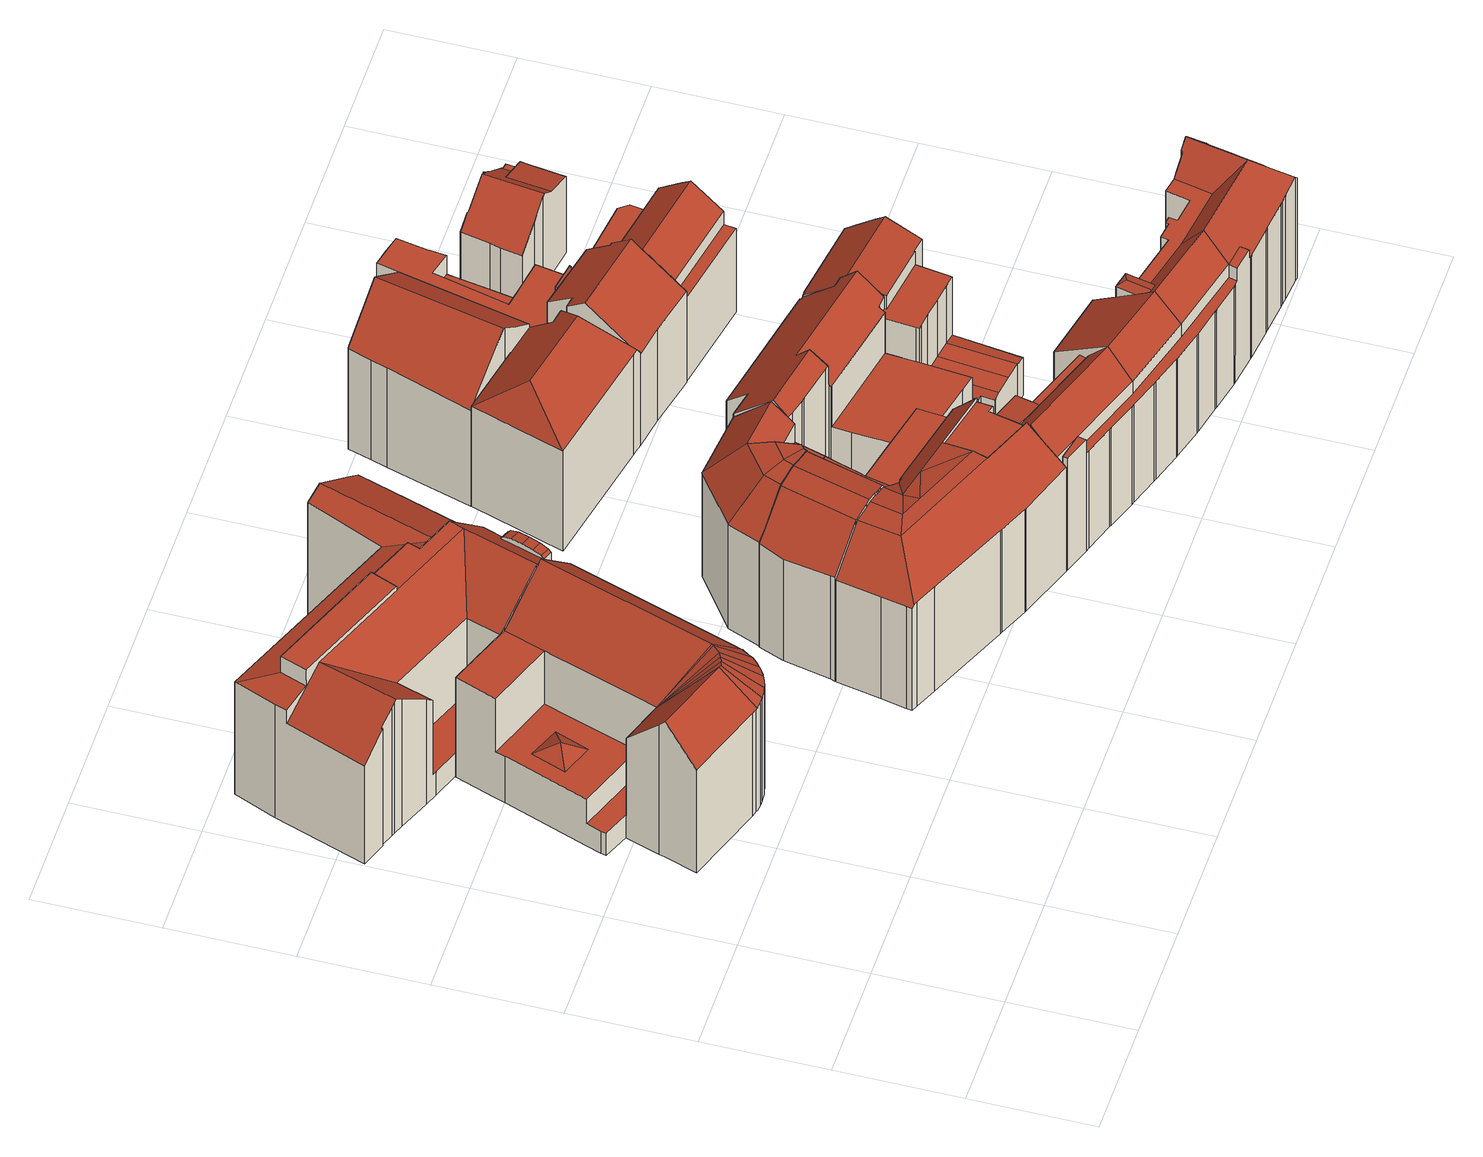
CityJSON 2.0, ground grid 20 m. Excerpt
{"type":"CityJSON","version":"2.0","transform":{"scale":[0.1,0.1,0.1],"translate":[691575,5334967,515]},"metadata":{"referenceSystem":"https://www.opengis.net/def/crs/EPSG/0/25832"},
"CityObjects":{
"building1":{"type":"Building","attributes":{"Gemeindeschluessel":"09162000","HoeheDach":"543.500","HoeheGrund":"515.471","Methode":"2000","NiedrigsteTraufeDesGebaeudes":"520.070","Geometrietyp2DReferenz":"3000","function":"31001_9998","roofType":"3100","measuredHeight":28.03,"storeysAboveGround":5},"geometry":[{"type":"MultiSurface","lod":"2","boundaries":[[[0,1,2,3]],[[4,5,6,7,8,9]],[[0,10,11,12,13,1]],[[14,15,16,17,18,19,20,21,22]],[[23,24,14]],[[25,26,27]],[[28,29,22,21,30,31,32]],[[33,34,35,36]],[[37,38,12,11]],[[21,20,39,30]],[[40,41,42,43]],[[44,45,46,47,48,49,50]],[[51,52,14]],[[53,43,42,54,55,56]],[[48,47,9,8]],[[57,58,59,60,61,62]],[[63,14,64,65,66]],[[67,68,69,70]],[[71,72,73,63,66,74]],[[75,23,14]],[[54,42,41,76,23,75]],[[20,19,18,45,44,77,39],[27,26,78,79]],[[78,26,25]],[[80,81,34,33]],[[78,25,79]],[[13,12,38,82,51,24]],[[18,17,46,45]],[[63,75,14]],[[83,84,85,5,4,17,16,15,14]],[[74,66,65,86,87,88]],[[25,27,79]],[[36,35,60,59]],[[89,32,31,90]],[[6,5,85,91]],[[76,2,1,13,24,23]],[[92,71,74,88]],[[52,83,14]],[[84,81,80,93,91,85]],[[40,94,3,2,76,41]],[[95,56,55,73,72,96]],[[37,97,70,69,82,38]],[[24,51,14]],[[65,64,29,28,98,99,86]],[[36,59,58,57,100,67,70,97,37,11,10,0,3,94,40,43,53,56,95,96,92,88,87,86,99,98,89,90,101,102,50,49,48,8,7,6,91,93,80,33]],[[55,54,75,63,73]],[[31,30,39,77,44,50,102,101,90]],[[96,72,71,92]],[[103,62,61,83,52]],[[29,64,14,22]],[[67,100,57,62,103,68]],[[82,69,68,103,52,51]],[[17,4,9,47,46]],[[98,28,32,89]],[[61,60,35,34,81,84,83]]],"semantics":{"surfaces":[{"type":"WallSurface"},{"type":"RoofSurface"},{"type":"GroundSurface"}],"values":[0,0,0,0,1,1,1,0,0,0,0,0,1,0,0,0,1,0,1,1,1,1,1,0,1,1,0,1,1,0,1,0,0,0,1,0,1,0,0,0,0,1,0,2,1,0,0,1,0,0,1,1,0,1]}}]},
"building2":{"type":"Building","attributes":{"name":"Kunsthalle München","Gemeindeschluessel":"09162000","HoeheDach":"543.910","HoeheGrund":"515.731","Methode":"2000","NiedrigsteTraufeDesGebaeudes":"520.541","Geometrietyp2DReferenz":"3000","function":"31001_9998","roofType":"3100","measuredHeight":28.18,"storeysAboveGround":5},"geometry":[{"type":"MultiSurface","lod":"2","boundaries":[[[104,105,106]],[[107,108,109,110,111,112]],[[113,114,115,116]],[[117,118,119,120]],[[121,122,123,124]],[[125,126,127,128,129]],[[130,131,132,133]],[[134,135,136,137]],[[138,139,140,141]],[[142,143,144,145,146]],[[144,147,140,139,148,145]],[[142,146,149,150]],[[151,152,153,154]],[[155,156,128,127,157]],[[111,110,158,159]],[[160,137,136,161,162]],[[105,121,124,106]],[[163,164,165,166]],[[167,168,169,170,151,154,171]],[[106,172,173,174,175,176,161,136,135,104]],[[177,178,179,180]],[[172,181,173]],[[160,162,109,108]],[[150,149,182,183]],[[159,158,139,138]],[[184,170,169,185]],[[186,187,188,189]],[[107,112,118,117]],[[126,116,115,190,157,127]],[[155,191,192,156]],[[190,115,114,182,149,146,145,148]],[[122,163,166,123]],[[193,134,137,160,108,107,117,120,194,143,142,150,183,113,116,126,125,186,189,195,196,184,185,197]],[[106,124,123,166,165,198,172]],[[119,118,112,111,159,138,141]],[[153,152,199,200,201,202]],[[174,171,154,153,202,133,132,175]],[[195,200,199,196]],[[156,192,178,177,131,130]],[[203,181,172,198]],[[139,158,176,180,148]],[[156,130,133,202,187,129,128]],[[179,191,155,157,190,148,180]],[[184,196,199,152,151,170]],[[187,186,125,129]],[[132,131,177,180,176,175]],[[194,147,144,143]],[[164,203,198,165]],[[185,169,168,197]],[[195,189,188,201,200]],[[193,167,171,174,173,181,203,164,163,122,121,105,104,135,134]],[[183,182,114,113]],[[202,201,188,187]],[[167,193,197,168]],[[176,158,110,109,162,161]],[[179,178,192,191]],[[194,120,119,141,140,147]]],"semantics":{"surfaces":[{"type":"WallSurface"},{"type":"RoofSurface"},{"type":"GroundSurface"}],"values":[0,0,0,0,1,0,0,0,0,0,1,0,0,1,0,0,1,1,1,1,0,0,0,0,0,0,0,0,0,0,1,1,2,0,1,1,0,0,0,1,1,1,0,0,0,1,0,1,0,0,0,0,1,0,1,1,0]}}]},
"building3":{"type":"Building","attributes":{"Gemeindeschluessel":"09162000","HoeheDach":"544.040","HoeheGrund":"515.571","Methode":"2000","NiedrigsteTraufeDesGebaeudes":"536.558","Geometrietyp2DReferenz":"3000","function":"31001_2000","roofType":"3100","measuredHeight":28.47,"storeysAboveGround":6},"geometry":[{"type":"MultiSurface","lod":"2","boundaries":[[[204,205,206,207,208]],[[209,210,211,212]],[[213,214,215,216]],[[217,218,219,220]],[[221,222,223,224]],[[225,226,218,217]],[[227,228,210,209]],[[229,204,208,230,231,232]],[[233,234,235,236,237]],[[224,223,238,239]],[[240,241,226,225]],[[234,216,215,242,235]],[[239,238,243,244]],[[245,221,224,239,244,246,227,209,212,247,248,249,213,216,234,233,205,204,229,240,225,217,220]],[[243,238,223,222,250,207,206,237,236,251]],[[221,245,252,250,222]],[[231,230,253,254]],[[245,220,219,254,253,252]],[[248,255,256,249]],[[247,257,255,248]],[[229,232,241,240]],[[227,246,258,259,228]],[[252,253,230,208,207,250]],[[246,244,243,251,258]],[[249,256,214,213]],[[212,211,257,247]],[[258,251,236,235,242,259]],[[228,259,242,215,214,256,255,257,211,210]],[[219,218,226,241,232,231,254]],[[233,237,206,205]]],"semantics":{"surfaces":[{"type":"WallSurface"},{"type":"GroundSurface"},{"type":"RoofSurface"}],"values":[0,0,0,0,0,0,0,0,0,0,0,0,0,1,2,0,0,0,0,0,0,0,2,0,0,0,2,2,2,0]}}]},
"building4":{"type":"Building","attributes":{"Gemeindeschluessel":"09162000","HoeheDach":"543.650","HoeheGrund":"515.452","Methode":"2000","NiedrigsteTraufeDesGebaeudes":"536.645","Geometrietyp2DReferenz":"3000","function":"31001_2000","roofType":"2100","measuredHeight":28.2,"storeysAboveGround":6},"geometry":[{"type":"MultiSurface","lod":"2","boundaries":[[[260,261,262,263,264]],[[265,266,267,268]],[[264,263,269,270]],[[271,272,273,274]],[[275,276,277,278,271,274,279,280,267,266,281,282,283,284]],[[262,285,286,269,263]],[[287,288,289,290]],[[291,292,293,294,295]],[[275,296,297,298,276]],[[299,300,301,302,303,304,218,305]],[[276,298,294,293,306]],[[307,308,309,296,275]],[[298,270,269,286,310,311,295,294]],[[312,310,286,285]],[[292,313,314,306,293]],[[315,282,281,316]],[[317,318,309,308]],[[319,311,310,312]],[[320,321,322,323,324,325,326,327,315,316,265,268,328,329,273,272,330,331,332,289,288,313,292,291,319,312,285,262,261,333,334,335,336,337,338]],[[333,261,260,339,305,218]],[[321,320,340,318,317,341]],[[322,342,343,323]],[[335,303,302,336]],[[323,343,344,324]],[[337,301,300,338]],[[268,267,280,328]],[[297,270,298]],[[296,309,345]],[[316,281,266,265]],[[329,279,274,273]],[[333,218,304,334]],[[305,339,346,299]],[[327,283,282,315]],[[307,275,284,347]],[[321,341,342,322]],[[325,348,349,326]],[[324,344,348,325]],[[296,345,297]],[[260,264,270,345,309,318,340,346,339]],[[332,350,290,289]],[[334,304,303,335]],[[320,338,300,299,346,340]],[[331,330,278,277,351]],[[327,326,349,347,284,283]],[[272,271,278,330]],[[336,302,301,337]],[[291,295,311,319]],[[331,351,350,332]],[[276,306,314,287,290,350,351,277]],[[328,280,279,329]],[[307,347,349,348,344,343,342,341,317,308]],[[345,270,297]],[[288,287,314,313]]],"semantics":{"surfaces":[{"type":"WallSurface"},{"type":"RoofSurface"},{"type":"GroundSurface"}],"values":[0,0,1,0,1,0,0,0,1,1,1,0,1,0,0,0,0,0,2,0,0,0,0,0,0,0,1,1,0,0,0,0,0,0,0,0,0,1,1,0,0,0,0,0,0,0,0,0,1,0,1,1,0]}}]},
"building5":{"type":"Building","attributes":{"Gemeindeschluessel":"09162000","HoeheDach":"543.970","HoeheGrund":"515.697","Methode":"2000","NiedrigsteTraufeDesGebaeudes":"537.140","Geometrietyp2DReferenz":"3000","function":"31001_2000","roofType":"3100","measuredHeight":28.27,"storeysAboveGround":6},"geometry":[{"type":"MultiSurface","lod":"2","boundaries":[[[352,353,354,355]],[[356,357,358,359,360,361,362,363,364,365,366,367,368,369]],[[370,371,206,359,358,372]],[[373,374,375,353,352,376]],[[366,377,378,367]],[[373,379,380,381,374]],[[382,383,369,368,367]],[[362,361,384,385,386]],[[355,354,371,370]],[[387,375,374,388]],[[378,382,367]],[[357,356,380,379,389,232]],[[366,365,390,391,392,377]],[[363,214,256,364]],[[359,206,237,360]],[[357,232,372,358]],[[370,372,232,389,376,352,355]],[[362,386,214,363]],[[364,256,390,365]],[[388,374,392,391]],[[214,386,385,388,391,390,256]],[[389,379,373,376]],[[382,378,377,392,374,381,383]],[[237,206,371,354,387,393]],[[384,393,387,388,385]],[[361,360,237,393,384]],[[356,369,383,381,380]],[[375,387,354,353]]],"semantics":{"surfaces":[{"type":"WallSurface"},{"type":"GroundSurface"},{"type":"RoofSurface"}],"values":[0,1,0,0,0,2,0,0,0,2,0,0,0,0,0,0,2,0,0,2,2,0,2,2,2,0,0,2]}}]},
"building6":{"type":"Building","attributes":{"Gemeindeschluessel":"09162000","HoeheDach":"538.612","HoeheGrund":"515.452","Methode":"1000","NiedrigsteTraufeDesGebaeudes":"538.612","Geometrietyp2DReferenz":"3000","function":"51009_1610","roofType":"1000","measuredHeight":23.16},"geometry":[{"type":"MultiSurface","lod":"2","boundaries":[[[394,395,396,397]],[[398,394,397,399]],[[400,396,395,401]],[[394,398,401,395]],[[399,397,396,400]],[[401,398,399,400]]],"semantics":{"surfaces":[{"type":"RoofSurface"},{"type":"WallSurface"},{"type":"GroundSurface"}],"values":[0,1,1,1,1,2]}}]},
"building7":{"type":"Building","attributes":{"Gemeindeschluessel":"09162000","HoeheDach":"542.710","HoeheGrund":"515.760","Methode":"2000","NiedrigsteTraufeDesGebaeudes":"535.103","Geometrietyp2DReferenz":"3000","function":"31001_9998","roofType":"3200","measuredHeight":26.95,"storeysAboveGround":6},"geometry":[{"type":"MultiSurface","lod":"2","boundaries":[[[402,403,404,405,406,407,408,409]],[[410,411,412,413,414,415,416,417,418]],[[419,416,415,420]],[[409,408,421,422]],[[408,407,411,410,423,421]],[[410,418,423]],[[407,406,405,424,425,426,412,411]],[[420,415,414,427]],[[428,404,403,402,409,422,429,430,431,419,420,427,432,433,434,435]],[[427,414,413,432]],[[431,417,416,419]],[[421,423,418,417,431,430,429,422]],[[434,426,425,435]],[[404,428,435,425,424,405]],[[412,426,434,433,432,413]]],"semantics":{"surfaces":[{"type":"WallSurface"},{"type":"RoofSurface"},{"type":"GroundSurface"}],"values":[0,1,0,0,1,1,1,0,2,0,0,0,0,0,0]}}]},
"building8":{"type":"Building","attributes":{"Gemeindeschluessel":"09162000","HoeheDach":"543.740","HoeheGrund":"515.704","Methode":"2000","NiedrigsteTraufeDesGebaeudes":"528.472","Geometrietyp2DReferenz":"3000","function":"31001_2000","roofType":"3100","measuredHeight":28.04,"storeysAboveGround":5},"geometry":[{"type":"MultiSurface","lod":"2","boundaries":[[[436,437,438,439]],[[367,440,441,442]],[[443,444,445,446]],[[443,447,448,449,450,444]],[[451,452,453,454]],[[455,456,457,458,459,447,443,446,460,461,462,463,356,369,368,367,442,464,465,436,439,466,467,468,469,451,454,470,471,472,473,474]],[[473,475,476,474]],[[440,367,368,369,477]],[[472,478,475,473]],[[442,441,479,464]],[[480,445,444,450,481,476,475,478,482,483]],[[467,484,485,468]],[[369,356,380,486,477]],[[455,474,476,481,487,488]],[[460,446,445,480,489,490]],[[463,491,380,356]],[[468,485,492,469]],[[469,492,452,451]],[[493,494,495,488,487,449,448,496]],[[484,467,466,497]],[[464,479,498,465]],[[459,496,448,447]],[[454,453,499,470]],[[460,490,500,461]],[[471,482,478,472]],[[458,493,496,459]],[[439,438,497,466]],[[455,488,495,456]],[[456,495,494,457]],[[461,500,501,462]],[[440,477,486,502,483,482,499,453,452,492,485,484,497,438,437,498,479,441]],[[457,494,493,458]],[[462,501,491,463]],[[480,483,502,489]],[[487,481,450,449]],[[470,499,482,471]],[[491,501,500,490,489,502,486,380]],[[465,498,437,436]]],"semantics":{"surfaces":[{"type":"WallSurface"},{"type":"GroundSurface"},{"type":"RoofSurface"}],"values":[0,0,0,0,0,1,0,0,0,0,2,0,0,0,0,0,0,0,2,0,0,0,0,0,0,0,0,0,0,0,2,0,0,0,0,0,2,0]}}]},
"building9":{"type":"Building","attributes":{"Gemeindeschluessel":"09162000","HoeheDach":"543.470","HoeheGrund":"515.710","Methode":"2000","NiedrigsteTraufeDesGebaeudes":"535.460","Geometrietyp2DReferenz":"3000","function":"31001_9998","roofType":"3100","measuredHeight":27.76,"storeysAboveGround":6},"geometry":[{"type":"MultiSurface","lod":"2","boundaries":[[[503,504,505,506,507,508,509,510,511,512,513,514,515,516]],[[511,517,518,512]],[[505,504,519,520,521,506]],[[509,522,523,510]],[[524,525,526,527,518,517,523,522]],[[527,526,528,515,514,513,512,518]],[[504,503,516,529,530,519]],[[521,520,519,530,529,528,526,525]],[[508,507,506,521,525,524,522,509]],[[515,528,529,516]],[[510,523,517,511]]],"semantics":{"surfaces":[{"type":"GroundSurface"},{"type":"WallSurface"},{"type":"RoofSurface"}],"values":[0,1,1,1,2,1,1,2,1,1,1]}}]},
"building10":{"type":"Building","attributes":{"Gemeindeschluessel":"09162000","HoeheDach":"543.096","HoeheGrund":"515.452","Methode":"2000","NiedrigsteTraufeDesGebaeudes":"518.608","Geometrietyp2DReferenz":"3000","function":"31001_9998","roofType":"3100","measuredHeight":27.64,"storeysAboveGround":8},"geometry":[{"type":"MultiSurface","lod":"2","boundaries":[[[531,532,533,534]],[[535,536,537,538,539,540,541]],[[542,543,544,545,546,547,548,549,550,551,552,553,554]],[[555,556,557,558]],[[559,560,561,562]],[[563,564,565,566,567,568,569]],[[570,571,572,573]],[[574,575,576,577,578,579,580,581,582,583,584,585,586,587,588,589,555,558,590,591,592,593,594,399,398,401,400,265,316,315,327,326,325,324,323,595,596,597,598,599,600,564,563,601,602,603,604,605,606,607,531,534,608,609,610,611,612,613,614,615,616,617,618,619,620]],[[595,323,539,538,621,622]],[[623,573,624,625]],[[626,627,537,536]],[[628,629,630,631,632,633,634,635,636,557,556,637,638,639,640,641,642,643,644,645,646,647,623,625,648]],[[649,537,627,650]],[[580,651,652,581]],[[599,653,654,600]],[[655,656,657,658,659]],[[583,643,642,584]],[[615,660,661,616]],[[662,571,663]],[[664,665,666,667,668,669,670]],[[574,671,672,575]],[[327,283,673,326]],[[674,675,676,677,533,532,544,543]],[[670,549,548,664]],[[671,678,679,680,681,661,660,682,683,684,685,686,675,674]],[[617,681,680,618]],[[576,687,688,577]],[[605,604,657,656,551,550]],[[606,605,550,549,670,669]],[[689,690,691,662,663]],[[571,570,561,692]],[[621,538,537,649]],[[587,639,638,588]],[[616,661,681,617]],[[315,693,283,327]],[[571,692,542,554,694,689,663]],[[578,695,696,579]],[[665,547,546,666]],[[645,562,561,646]],[[662,697,568,567,572,571]],[[689,694,698,690]],[[590,636,635,591]],[[531,607,668,667,545,544,532]],[[558,557,636,590]],[[674,692,561,560,699,652,651,696,695,688,687,672,671]],[[658,700,701,569,702]],[[597,703,704,598]],[[650,566,565,654,653,704,703,705,622,621,649]],[[326,673,706,325]],[[398,630,629,401]],[[594,632,631,399]],[[674,543,542,692]],[[694,554,553,659,658,698]],[[600,654,565,564]],[[584,642,641,585]],[[612,684,683,613]],[[603,602,700,658,698]],[[324,325,706,707,541,540]],[[575,672,687,576]],[[647,570,573,623]],[[316,265,648,625,624,708]],[[655,552,551,656]],[[582,581,652,699,559,562,645,644]],[[619,679,678,620]],[[613,683,682,614]],[[574,620,678,671]],[[589,637,556,555]],[[614,682,660,615]],[[618,680,679,619]],[[401,629,628,400]],[[572,567,566,650,627,626,709]],[[596,705,703,597]],[[608,677,676,609]],[[577,688,695,578]],[[666,546,545,667]],[[535,541,707]],[[702,697,691,698,658]],[[534,533,677,608]],[[582,644,643,583]],[[611,685,684,612]],[[560,559,699]],[[690,698,691]],[[593,633,632,594]],[[535,707,706,673,283,693,572,709]],[[591,635,634,592]],[[400,628,648,265]],[[601,701,700,602]],[[604,603,698,658,657]],[[598,704,653,599]],[[606,669,668,607]],[[569,568,697,702]],[[646,561,570,647]],[[610,686,685,611]],[[563,569,701,601]],[[662,691,697]],[[592,634,633,593]],[[610,609,676,675,686]],[[324,540,539,323]],[[399,631,630,398]],[[595,622,705,596]],[[573,572,693,708,624]],[[586,640,639,587]],[[579,696,651,580]],[[316,708,693,315]],[[535,709,626,536]],[[659,553,552,655]],[[585,641,640,586]],[[588,638,637,589]],[[664,548,547,665]]],"semantics":{"surfaces":[{"type":"WallSurface"},{"type":"RoofSurface"},{"type":"GroundSurface"}],"values":[0,1,1,0,1,0,1,2,0,0,1,1,0,0,0,1,0,0,0,1,0,0,1,0,1,0,0,0,0,1,1,0,0,0,0,1,0,0,0,1,1,0,0,0,1,1,0,1,0,0,0,1,0,0,0,0,0,0,0,0,0,0,0,0,0,0,0,0,0,0,0,0,0,0,0,0,0,0,0,0,0,1,0,1,0,0,0,0,0,0,0,0,0,0,0,0,0,0,0,0,1,0,0,0,0,0,0,0,0]}}]},
"building11":{"type":"Building","attributes":{"Gemeindeschluessel":"09162000","HoeheDach":"540.960","HoeheGrund":"515.690","Methode":"2000","NiedrigsteTraufeDesGebaeudes":"534.506","Geometrietyp2DReferenz":"3000","function":"31001_9998","roofType":"3100","measuredHeight":25.27,"storeysAboveGround":6},"geometry":[{"type":"MultiSurface","lod":"2","boundaries":[[[710,711,712,713]],[[714,715,716,717,718,719,720,721,722,723]],[[711,724,725,714,723,712]],[[726,718,717,727]],[[721,720,719,728,729,730]],[[731,725,724,732]],[[725,731,733,734,715,714]],[[735,722,721,730]],[[728,719,718,726]],[[727,736,734,733,731,732,710,713,737,735,730,729,728,726]],[[727,717,716,736]],[[732,724,711,710]],[[736,716,715,734]],[[712,723,722,735,737,713]]],"semantics":{"surfaces":[{"type":"WallSurface"},{"type":"RoofSurface"},{"type":"GroundSurface"}],"values":[0,1,1,0,0,0,0,0,0,2,0,0,0,0]}}]},
"building12":{"type":"Building","attributes":{"Gemeindeschluessel":"09162000","HoeheDach":"540.149","HoeheGrund":"515.769","Methode":"2000","NiedrigsteTraufeDesGebaeudes":"523.228","Geometrietyp2DReferenz":"3000","function":"31001_9998","roofType":"3100","measuredHeight":24.38,"storeysAboveGround":5},"geometry":[{"type":"MultiSurface","lod":"2","boundaries":[[[738,739,740,741,742,743,744,745,746,747,748,749,750]],[[751,752,753,754,755]],[[740,756,757,741]],[[758,759,760,761]],[[762,763,764,765]],[[766,767,768,769]],[[770,771,772,773,774,775]],[[769,768,759,758]],[[776,748,747,777]],[[778,743,742,779]],[[780,749,748,776]],[[781,782,783,784]],[[738,750,785,786,787,788]],[[789,790,791,792]],[[793,746,745,794]],[[795,796,790,789]],[[770,775,797,798]],[[777,747,746,793]],[[799,800,793,794,801]],[[802,803,804,805]],[[771,787,786,806,772]],[[739,807,756,740]],[[808,799,801,809]],[[757,756,807,783,782,810,754,753]],[[785,750,749,780]],[[773,776,777,774]],[[751,755,767,766]],[[781,811,812,810,782]],[[798,797,796,795]],[[765,764,803,802]],[[767,755,754,810,812,804,803,764,763,760,759,768]],[[752,813,741,757,753]],[[788,784,783,807,739,738]],[[791,790,796,797,775,774,777,793,800]],[[808,792,791,800,799]],[[814,809,801,794,745,744]],[[786,785,780,806]],[[779,742,741,813]],[[781,784,788,787,771,770,798,795,789,792,808,809,814,778,779,813,752,751,766,769,758,761,762,765,802,805,811]],[[772,806,780,776,773]],[[814,744,743,778]],[[805,804,812,811]],[[761,760,763,762]]],"semantics":{"surfaces":[{"type":"RoofSurface"},{"type":"WallSurface"},{"type":"GroundSurface"}],"values":[0,1,1,1,1,1,1,1,1,1,1,1,1,1,1,1,1,1,0,1,1,1,1,0,1,0,1,1,1,1,0,1,1,0,1,1,0,1,2,0,1,1,1]}}]},
"building13":{"type":"Building","attributes":{"Gemeindeschluessel":"09162000","HoeheDach":"523.970","HoeheGrund":"515.630","Methode":"2000","NiedrigsteTraufeDesGebaeudes":"520.167","Geometrietyp2DReferenz":"3000","function":"31001_9998","roofType":"1000","measuredHeight":8.34,"storeysAboveGround":1},"geometry":[{"type":"MultiSurface","lod":"2","boundaries":[[[815,816,817,818,819,820,821]],[[822,823,824,825]],[[826,827,815,821]],[[828,829,830,831]],[[832,833,834,835]],[[836,837,838,839]],[[840,841,829,828,842]],[[843,844,845,846]],[[847,848,849,850]],[[851,852,853,850,849,854,855]],[[840,856,857,858,859,860,841]],[[861,862,855,854,863,864]],[[865,848,847,866,867,868]],[[829,841,860,864,863,854,849,848,865,868,838,837,869,870,871,872,873,874,875,876,834,833,877,878,830]],[[827,845,844,856,840,842,879,816,815]],[[876,875,874,880,881,882]],[[846,845,827,826]],[[836,883,884,885,886,869,837]],[[884,883,823,822]],[[835,834,876,882]],[[887,888,889,890,891,892]],[[825,824,892,891]],[[872,871,893,894,895,873]],[[857,856,844,843]],[[861,864,860,859]],[[852,851,855,862,861,859,858,857,843,846,826,821,820,819,896,897,898,832,835,882,881,880,895,894,893,899,886,885,884,822,825,891,890,889]],[[866,847,850,853,888,887,892,824,823,883,836,839,867]],[[879,900,817,816]],[[842,828,900,879]],[[889,888,853,852]],[[839,838,868,867]],[[880,874,873,895]],[[900,828,831,818,817]],[[818,831,830,878,877,833,832,898,897,896,819]],[[899,870,869,886]],[[893,871,870,899]]],"semantics":{"surfaces":[{"type":"WallSurface"},{"type":"RoofSurface"},{"type":"GroundSurface"}],"values":[0,0,0,0,0,0,0,0,0,0,0,0,0,1,1,0,0,0,0,0,0,0,0,0,0,2,1,0,0,0,0,0,1,0,0,0]}}]},
"building14":{"type":"Building","attributes":{"Gemeindeschluessel":"09162000","HoeheDach":"539.780","HoeheGrund":"515.910","Methode":"2000","NiedrigsteTraufeDesGebaeudes":"533.180","Geometrietyp2DReferenz":"3000","function":"31001_9998","roofType":"3100","measuredHeight":23.87,"storeysAboveGround":6},"geometry":[{"type":"MultiSurface","lod":"2","boundaries":[[[901,902,903,904,905,906,907]],[[908,909,910,911]],[[912,913,906,905]],[[914,915,909,908]],[[911,910,916,917]],[[901,907,918,919]],[[919,918,915,914]],[[920,912,905,904]],[[921,902,901,919,914,908,911,917]],[[921,922,903,902]],[[913,916,910,909,915,918,907,906]],[[922,920,904,903]],[[921,917,916,913,912,920,922]]],"semantics":{"surfaces":[{"type":"WallSurface"},{"type":"RoofSurface"},{"type":"GroundSurface"}],"values":[0,0,1,0,0,0,0,0,2,0,1,1,0]}}]},
"building15":{"type":"Building","attributes":{"Gemeindeschluessel":"09162000","HoeheDach":"525.723","HoeheGrund":"515.670","Methode":"2000","NiedrigsteTraufeDesGebaeudes":"524.540","Geometrietyp2DReferenz":"3000","function":"31001_9998","roofType":"1000","measuredHeight":10.05,"storeysAboveGround":1},"geometry":[{"type":"MultiSurface","lod":"2","boundaries":[[[923,924,925,926]],[[927,928,929,930]],[[931,932,933,934,928,927]],[[935,929,928,934,933,936,937,938,939,940]],[[941,939,938,942,943,926,925]],[[932,944,945,937,936,933]],[[946,947,948,949]],[[950,951,935,940,952,953,736]],[[954,955,924,923]],[[726,956,957,958]],[[727,959,956,726]],[[939,941,952,940]],[[949,948,955,954]],[[736,953,959,727]],[[953,952,941,925,924,955,948,947,957,956,959]],[[958,957,947,946]],[[942,938,937,945]],[[944,932,931,927,930,951,950,736,727,726,958,946,949,954,923,926,943,942,945]],[[930,929,935,951]]],"semantics":{"surfaces":[{"type":"WallSurface"},{"type":"RoofSurface"},{"type":"GroundSurface"}],"values":[0,0,0,1,0,0,0,0,0,0,0,0,0,0,1,0,0,2,0]}}]},
"building16":{"type":"Building","attributes":{"Gemeindeschluessel":"09162000","HoeheDach":"534.960","HoeheGrund":"515.823","Methode":"2000","NiedrigsteTraufeDesGebaeudes":"529.050","Geometrietyp2DReferenz":"3000","function":"31001_9998","roofType":"3100","measuredHeight":19.14,"storeysAboveGround":4},"geometry":[{"type":"MultiSurface","lod":"2","boundaries":[[[960,961,962,963,964,965,966,967,968,969]],[[970,971,972,973,974]],[[975,976,977]],[[978,979,980,981,964,963]],[[982,983,966,965,984]],[[985,960,969,986]],[[960,985,987,961]],[[972,988,989,990,973]],[[978,963,962,991]],[[992,989,988,993]],[[993,988,972,971]],[[994,995,980,979]],[[996,997,995,994]],[[980,995,997,976,975,981]],[[998,967,966,983]],[[999,968,967,998]],[[986,969,968,999]],[[1000,1001,1002,1003]],[[970,996,994,979,978,991,987,985,986,999,998,983,982,1002,1001,1004,1005,992,993,971]],[[992,1005,1006,990,989]],[[1000,1003,984,965,964,981,975,977,974,973,990,1006,1007]],[[1001,1000,1007,1004]],[[1004,1007,1006,1005]],[[996,970,974,977,976,997]],[[961,987,991,962]],[[982,984,1003,1002]]],"semantics":{"surfaces":[{"type":"RoofSurface"},{"type":"WallSurface"},{"type":"GroundSurface"}],"values":[0,1,1,1,1,1,1,0,1,1,1,1,1,0,1,1,1,1,2,1,0,1,1,1,1,1]}}]}
},
"vertices":[
[320,454,5],[320,454,217],[309,450,218],[309,450,5],[316,842,211],[316,841,212],[316,841,5],[316,842,5],[246,868,5],[246,868,211],[328,458,5],[331,459,5],[331,459,218],[328,458,218],[232,589,211],[243,621,211],[288,759,211],[294,775,211],[294,775,101],[288,759,101],[243,621,101],[243,621,51],[232,589,51],[277,506,285],[286,509,285],[209,726,121],[245,744,101],[193,764,101],[161,614,51],[160,613,51],[129,663,51],[120,639,51],[118,631,51],[465,787,5],[465,787,217],[374,512,217],[374,512,5],[341,466,5],[341,466,218],[129,663,101],[298,448,5],[298,448,217],[286,447,218],[286,447,5],[178,800,101],[183,815,101],[183,815,211],[207,882,211],[207,882,5],[183,815,5],[178,800,5],[294,514,285],[305,525,285],[285,447,5],[285,447,219],[275,447,218],[275,447,5],[364,491,5],[370,501,5],[370,502,5],[370,502,217],[370,501,218],[364,491,217],[265,505,285],[160,613,211],[142,559,273],[139,549,285],[358,482,5],[358,482,218],[350,473,217],[350,473,5],[252,452,217],[263,449,217],[264,448,218],[122,497,217],[270,504,285],[307,450,218],[178,799,101],[225,689,101],[173,708,101],[404,809,5],[404,809,281],[344,469,218],[307,529,285],[400,811,285],[390,815,276],[142,559,5],[139,549,5],[122,497,5],[118,631,5],[120,639,5],[390,815,5],[252,452,5],[400,811,5],[307,450,5],[264,448,5],[263,449,5],[344,469,5],[161,614,5],[160,613,5],[359,483,5],[129,663,5],[178,799,5],[359,483,218],
[475,818,204],[475,818,221],[459,824,221],[246,868,7],[316,841,7],[316,841,218],[307,845,210],[307,845,55],[246,868,55],[44,943,7],[44,943,250],[2,958,210],[2,958,7],[207,882,7],[207,882,55],[163,898,55],[163,898,7],[476,823,226],[480,836,230],[464,842,230],[460,829,226],[83,1176,7],[55,1108,7],[55,1108,241],[81,1173,241],[83,1176,240],[381,1005,256],[381,1005,281],[374,985,281],[374,985,263],[465,787,7],[465,787,204],[404,809,267],[404,809,7],[174,960,55],[174,960,210],[155,901,210],[155,901,55],[74,934,7],[89,928,7],[89,928,270],[77,933,281],[74,934,278],[141,907,224],[117,1060,281],[68,936,272],[68,936,7],[557,1131,174],[557,1131,207],[495,937,208],[495,937,174],[89,1071,256],[105,1114,256],[48,1088,241],[325,900,210],[325,900,55],[390,815,7],[391,814,281],[390,815,280],[486,854,231],[492,872,230],[476,878,230],[470,860,231],[571,1121,167],[576,1124,166],[573,1125,167],[564,1128,170],[511,931,167],[481,896,221],[497,889,204],[511,931,204],[438,960,281],[430,936,281],[302,1036,281],[302,1036,289],[285,993,289],[285,993,281],[497,889,221],[45,945,251],[45,945,7],[564,1128,7],[573,1125,7],[398,1049,7],[398,1049,241],[448,1174,247],[448,1174,7],[48,1088,214],[89,1071,289],[105,1114,289],[571,1121,7],[141,907,7],[476,1163,7],[540,1138,7],[576,1124,7],[480,891,226],[540,1138,219],[476,1163,262],[475,1164,263],[413,970,263],[496,885,226],
[730,503,6],[696,510,6],[696,510,287],[713,507,284],[730,503,255],[542,413,6],[542,413,221],[544,421,220],[544,421,6],[592,533,6],[592,533,237],[636,523,284],[636,523,6],[748,429,6],[748,429,221],[735,371,221],[735,371,6],[672,384,6],[672,384,285],[667,385,286],[667,385,6],[752,440,6],[752,440,221],[601,400,6],[601,400,282],[769,495,6],[731,503,253],[731,503,221],[769,495,221],[691,511,6],[666,517,6],[666,517,289],[675,515,290],[691,511,288],[662,386,287],[662,386,6],[762,473,6],[762,473,221],[637,523,284],[657,388,288],[657,388,6],[696,379,6],[630,393,6],[560,496,6],[576,537,6],[577,537,6],[679,383,284],[641,391,290],[696,379,255],[697,379,253],[697,379,221],[576,537,221],[577,537,222],[560,496,216],[630,393,289],[603,399,284],
[735,371,246],[735,371,5],[696,379,5],[696,379,267],[726,372,246],[845,157,5],[845,157,221],[754,190,217],[754,190,5],[679,383,280],[672,351,280],[565,271,220],[565,271,5],[700,213,5],[700,213,218],[775,254,282],[592,329,282],[522,289,221],[528,287,221],[703,212,218],[752,191,217],[849,177,240],[857,214,276],[858,216,278],[859,220,282],[672,384,5],[672,384,281],[542,413,216],[542,413,5],[528,341,5],[528,341,216],[657,388,5],[630,393,5],[630,393,285],[641,391,286],[657,388,284],[779,277,286],[667,323,286],[630,338,286],[891,340,221],[893,351,221],[895,376,221],[897,396,221],[806,416,221],[755,427,221],[736,374,221],[605,399,282],[775,254,273],[789,325,273],[789,325,280],[667,385,282],[662,386,283],[667,385,5],[601,400,5],[601,400,277],[857,214,5],[849,177,5],[887,303,273],[887,303,280],[662,386,5],[891,336,5],[886,301,5],[886,296,5],[884,278,5],[873,281,5],[865,246,5],[862,232,5],[858,216,5],[752,191,5],[703,212,5],[528,287,5],[518,291,5],[520,301,5],[748,429,5],[755,427,5],[806,416,5],[897,396,5],[895,376,5],[893,351,5],[736,374,242],[891,336,246],[886,301,273],[886,296,273],[884,278,273],[873,281,273],[725,339,280],[891,340,242],[859,220,273],[865,246,273],[862,232,273],[520,301,216],[518,291,216],
[723,517,221],[723,517,285],[716,512,285],[716,512,221],[787,556,7],[769,495,7],[730,503,7],[696,510,7],[691,511,7],[666,517,7],[636,523,7],[592,533,7],[577,537,7],[598,590,7],[687,655,7],[805,643,7],[801,624,7],[793,584,7],[714,506,221],[714,506,285],[730,503,221],[714,552,258],[703,592,285],[713,554,290],[714,552,221],[687,655,222],[805,643,222],[784,545,258],[787,556,265],[793,583,285],[805,643,223],[793,584,283],[666,517,288],[638,523,285],[636,523,283],[683,532,290],[650,552,285],[784,545,221],[598,590,222],[599,590,222],[686,655,222],[676,515,290],
[895,155,236],[851,164,236],[849,156,236],[892,141,236],[895,155,5],[892,141,5],[849,156,5],[851,164,5],
[901,815,8],[904,814,8],[910,813,8],[910,813,201],[904,814,210],[901,815,215],[890,817,215],[890,817,8],[742,928,277],[884,899,277],[917,933,246],[915,934,245],[891,938,246],[899,976,216],[828,991,215],[726,1012,215],[726,1011,215],[828,991,8],[899,976,8],[678,860,215],[678,860,8],[678,861,215],[921,870,210],[934,930,219],[918,933,243],[891,938,8],[921,870,8],[678,861,8],[726,1011,8],[726,1012,8],[915,934,8],[917,933,8],[918,933,8],[934,930,8],
[856,668,7],[856,668,197],[858,667,197],[858,667,7],[805,643,229],[809,642,229],[809,642,7],[906,527,7],[906,527,219],[906,530,222],[906,530,7],[904,496,7],[904,496,135],[906,526,135],[906,526,219],[1076,571,7],[1076,571,244],[1094,568,244],[1094,568,7],[1065,446,7],[1057,360,7],[1030,366,7],[928,389,7],[898,395,7],[896,532,7],[832,545,7],[825,546,7],[797,553,7],[845,635,7],[849,634,7],[858,669,7],[1081,625,7],[1081,622,7],[1085,622,7],[1093,560,7],[1092,542,7],[1088,501,7],[1069,503,7],[1069,501,7],[1069,503,228],[1069,501,225],[793,584,284],[1088,501,230],[845,635,229],[903,530,222],[1069,494,219],[1092,542,268],[906,579,268],[1081,625,196],[1081,622,198],[793,580,287],[1069,494,135],[1065,446,135],[903,530,263],[896,532,263],[797,553,264],[1085,622,197],[928,389,135],[1030,366,135],[1057,360,135],[898,395,135],[858,669,195],[849,634,229],[1093,560,252],[832,545,263],[825,546,263],[905,558,287],
[899,977,7],[899,976,7],[859,984,7],[828,991,7],[823,992,7],[743,1009,7],[726,1012,7],[767,1149,7],[775,1176,7],[786,1213,7],[788,1213,7],[869,1198,7],[873,1197,7],[945,1184,7],[775,1176,214],[786,1213,216],[899,976,223],[859,984,255],[828,991,281],[726,1012,205],[767,1149,213],[743,1009,219],[823,992,285],[869,1198,285],[788,1213,219],[873,1197,282],[945,1184,223],[899,977,223],
[1433,166,5],[1433,166,242],[1447,163,257],[1447,163,5],[904,233,243],[938,221,236],[942,236,236],[948,263,236],[884,278,249],[873,281,251],[865,246,251],[1305,121,234],[1413,106,234],[1426,167,234],[1400,172,234],[1392,133,234],[1349,139,234],[1351,153,234],[1339,154,234],[1338,149,234],[1310,153,234],[1308,140,234],[1202,164,234],[1198,146,234],[1057,86,5],[1057,86,207],[1053,87,207],[1053,87,5],[1322,24,233],[1325,39,233],[1286,44,233],[1282,30,233],[1184,217,5],[1046,243,5],[1046,243,36],[1064,240,36],[1064,240,217],[1184,217,211],[1184,217,48],[1153,76,233],[1161,118,281],[1037,151,281],[1025,111,233],[1491,5,5],[1454,8,5],[1441,10,5],[1437,10,5],[1386,16,5],[1381,16,5],[1329,22,5],[1325,23,5],[1274,31,5],[1270,31,5],[1219,42,5],[1215,43,5],[1165,54,5],[1161,55,5],[1111,69,5],[1107,70,5],[1004,103,5],[1000,104,5],[951,121,5],[947,123,5],[898,139,5],[952,262,5],[953,262,5],[954,263,5],[999,253,5],[1000,254,5],[1043,244,5],[1185,217,5],[1213,211,5],[1204,174,5],[1290,155,5],[1338,149,5],[1343,184,5],[1398,173,5],[1454,162,5],[1455,165,5],[1471,161,5],[1525,151,5],[1524,149,5],[1527,149,5],[1526,145,5],[1518,105,5],[1517,99,5],[1509,59,5],[1507,52,5],[1499,11,5],[1498,4,5],[948,263,36],[952,262,36],[1025,111,207],[848,172,233],[848,172,207],[1047,183,236],[1051,198,236],[849,156,207],[851,164,207],[895,155,207],[892,141,207],[898,139,207],[947,123,207],[951,121,207],[1000,104,207],[1004,103,207],[1107,70,207],[1111,69,207],[1161,55,207],[1165,54,207],[1215,43,207],[1219,42,207],[1270,31,207],[1274,31,207],[1282,30,207],[1286,44,207],[1153,76,207],[845,157,207],[942,236,36],[1051,198,36],[1329,22,216],[1325,23,216],[1000,254,36],[1043,244,36],[1308,140,48],[1310,153,48],[1290,155,48],[1204,174,48],[1202,164,48],[1518,105,212],[1517,99,212],[1168,149,259],[1165,134,259],[1351,153,84],[1349,139,84],[1392,133,84],[1400,172,84],[1398,173,84],[1343,184,84],[1339,154,84],[1491,5,220],[1454,8,219],[862,232,260],[1449,64,281],[1469,162,281],[1455,165,265],[1454,162,265],[1498,4,212],[1499,11,212],[1507,52,212],[1509,59,212],[1526,145,212],[1527,149,213],[1524,149,215],[1525,151,215],[1471,161,279],[1441,10,218],[1437,10,218],[1179,128,263],[1188,168,263],[1175,180,259],[1297,85,281],[857,214,281],[1194,127,259],[1386,16,217],[1381,16,217],[1175,180,237],[1204,174,259],[1322,24,216],[1213,211,48],[1185,217,48],[1175,180,48],[954,263,36],[999,253,36],[953,262,36],[865,246,244],[865,246,243],[849,177,238],[1047,183,243],
[964,804,7],[964,804,196],[910,813,195],[910,813,7],[1068,873,260],[1069,877,256],[1074,904,237],[1069,905,237],[1077,942,209],[961,967,209],[961,966,209],[952,927,238],[934,930,238],[928,901,260],[1050,785,195],[1065,859,249],[1077,942,7],[1069,905,7],[961,967,7],[961,966,7],[952,927,7],[1065,859,7],[1050,785,7],[1068,873,7],[1069,877,7],[934,930,7],[1074,904,7],[928,901,7],
[1176,429,206],[1184,483,206],[1088,497,206],[1088,501,206],[1069,503,206],[1069,501,206],[1065,446,206],[1064,441,206],[1070,440,206],[1093,437,206],[1124,432,206],[1155,428,206],[1175,425,206],[1093,560,8],[1092,542,8],[1092,542,247],[1093,558,251],[1093,560,250],[1088,497,233],[1088,501,234],[1085,622,8],[1085,622,200],[1092,621,200],[1092,621,8],[1092,622,8],[1092,622,199],[1231,602,199],[1231,602,8],[1094,568,8],[1094,568,243],[1076,571,243],[1076,571,8],[1070,329,8],[1143,318,8],[1143,318,89],[1113,322,90],[1082,327,89],[1070,329,87],[1124,432,90],[1093,437,89],[1069,501,8],[1069,503,8],[1155,428,89],[1210,480,8],[1210,480,233],[1184,484,233],[1184,484,8],[1175,425,86],[1160,314,87],[1160,314,8],[1176,429,8],[1062,352,8],[1062,352,86],[1063,358,86],[1063,358,8],[1070,440,86],[1064,441,82],[1070,351,8],[1070,351,87],[1067,329,87],[1067,329,8],[1059,359,84],[1062,358,86],[1057,360,83],[1229,587,8],[1229,587,211],[1224,554,239],[1224,554,8],[1144,317,89],[1184,483,233],[1059,359,8],[1057,360,8],[1222,539,251],[1222,540,8],[1222,540,250],[1088,501,8],[1065,446,8],
[891,938,52],[891,941,52],[891,941,71],[899,976,71],[899,976,6],[891,941,6],[891,938,6],[1106,1095,6],[1106,1095,52],[1103,1079,52],[1103,1079,6],[915,934,6],[915,934,52],[960,966,71],[960,966,90],[899,979,90],[899,979,71],[945,1184,6],[945,1184,90],[949,1201,90],[949,1201,6],[1118,1164,52],[1118,1164,90],[1079,1173,90],[1079,1173,52],[961,966,52],[961,966,90],[960,966,52],[934,930,6],[934,930,52],[918,933,52],[918,933,6],[1137,1037,52],[1137,1037,90],[1128,985,90],[1128,985,52],[1128,985,6],[1133,984,6],[1133,984,52],[1086,992,90],[1086,992,6],[952,927,52],[952,927,6],[961,966,6],[961,967,6],[961,967,90],[1077,942,6],[1086,991,6],[1086,991,90],[1077,942,90],[1097,1043,90],[1097,1043,52],[1050,1051,52],[1050,1051,90],[1121,1189,90],[1120,1189,90],[1130,1243,90],[1098,1251,90],[1078,1255,90],[1075,1256,90],[1057,1178,90],[1057,1177,90],[920,1072,90],[908,1020,90],[951,928,52],[1075,1256,6],[1057,1178,6],[1057,1177,6],[1114,1142,52],[1114,1142,6],[1118,1164,6],[1121,1189,6],[1098,1045,52],[1140,1039,52],[1140,1039,6],[1098,1045,6],[1097,1045,6],[1097,1045,52],[1130,1243,6],[1098,1251,6],[1078,1255,6],[899,979,6],[908,1020,6],[920,1072,6],[1120,1189,6],[951,928,71],
[1065,859,9],[1050,785,9],[1050,785,182],[1054,803,182],[1054,803,209],[1064,855,248],[1065,859,245],[1223,878,9],[1223,878,209],[1217,841,237],[1217,841,9],[1205,775,209],[1214,827,248],[1074,904,9],[1074,904,211],[1215,831,245],[1215,831,9],[1069,877,231],[1069,877,9],[1205,775,182],[1202,756,9],[1202,756,182],
[1129,977,7],[1129,977,107],[1134,972,107],[1134,972,7],[1256,868,7],[1256,868,95],[1257,873,95],[1257,873,7],[1270,865,7],[1272,865,7],[1272,865,95],[1270,865,95],[1223,878,95],[1281,920,95],[1284,939,95],[1272,954,95],[1146,970,95],[1131,894,95],[1146,970,107],[1272,954,7],[1146,970,7],[1281,920,7],[1284,939,7],[1133,984,7],[1133,984,107],[1132,982,107],[1132,982,7],[1131,894,7],[1223,878,7],[1131,894,107],[1074,904,107],[1130,982,7],[1130,982,107],[1077,942,107],[1086,992,107],[1086,992,7],[1069,905,107],
[1103,1079,146],[1097,1045,145],[1140,1039,175],[1172,1035,197],[1175,1034,200],[1187,1131,200],[1139,1138,166],[1139,1139,165],[1114,1142,149],[1106,1095,147],[1257,1096,8],[1268,1100,8],[1268,1100,140],[1257,1096,140],[1257,1096,141],[1209,1102,180],[1257,1095,166],[1257,1095,141],[1172,1035,8],[1247,1023,8],[1247,1023,166],[1200,1031,180],[1199,1130,8],[1139,1138,8],[1199,1130,190],[1103,1079,8],[1106,1095,8],[1097,1045,8],[1270,1117,140],[1270,1120,140],[1260,1122,140],[1140,1039,8],[1270,1120,8],[1270,1117,8],[1252,1062,8],[1252,1062,166],[1255,1084,8],[1255,1084,166],[1139,1139,8],[1114,1142,8],[1226,1128,168],[1226,1128,8],[1200,1133,8],[1200,1133,190],[1259,1124,8],[1259,1122,8],[1259,1122,142],[1259,1124,142]
]}
